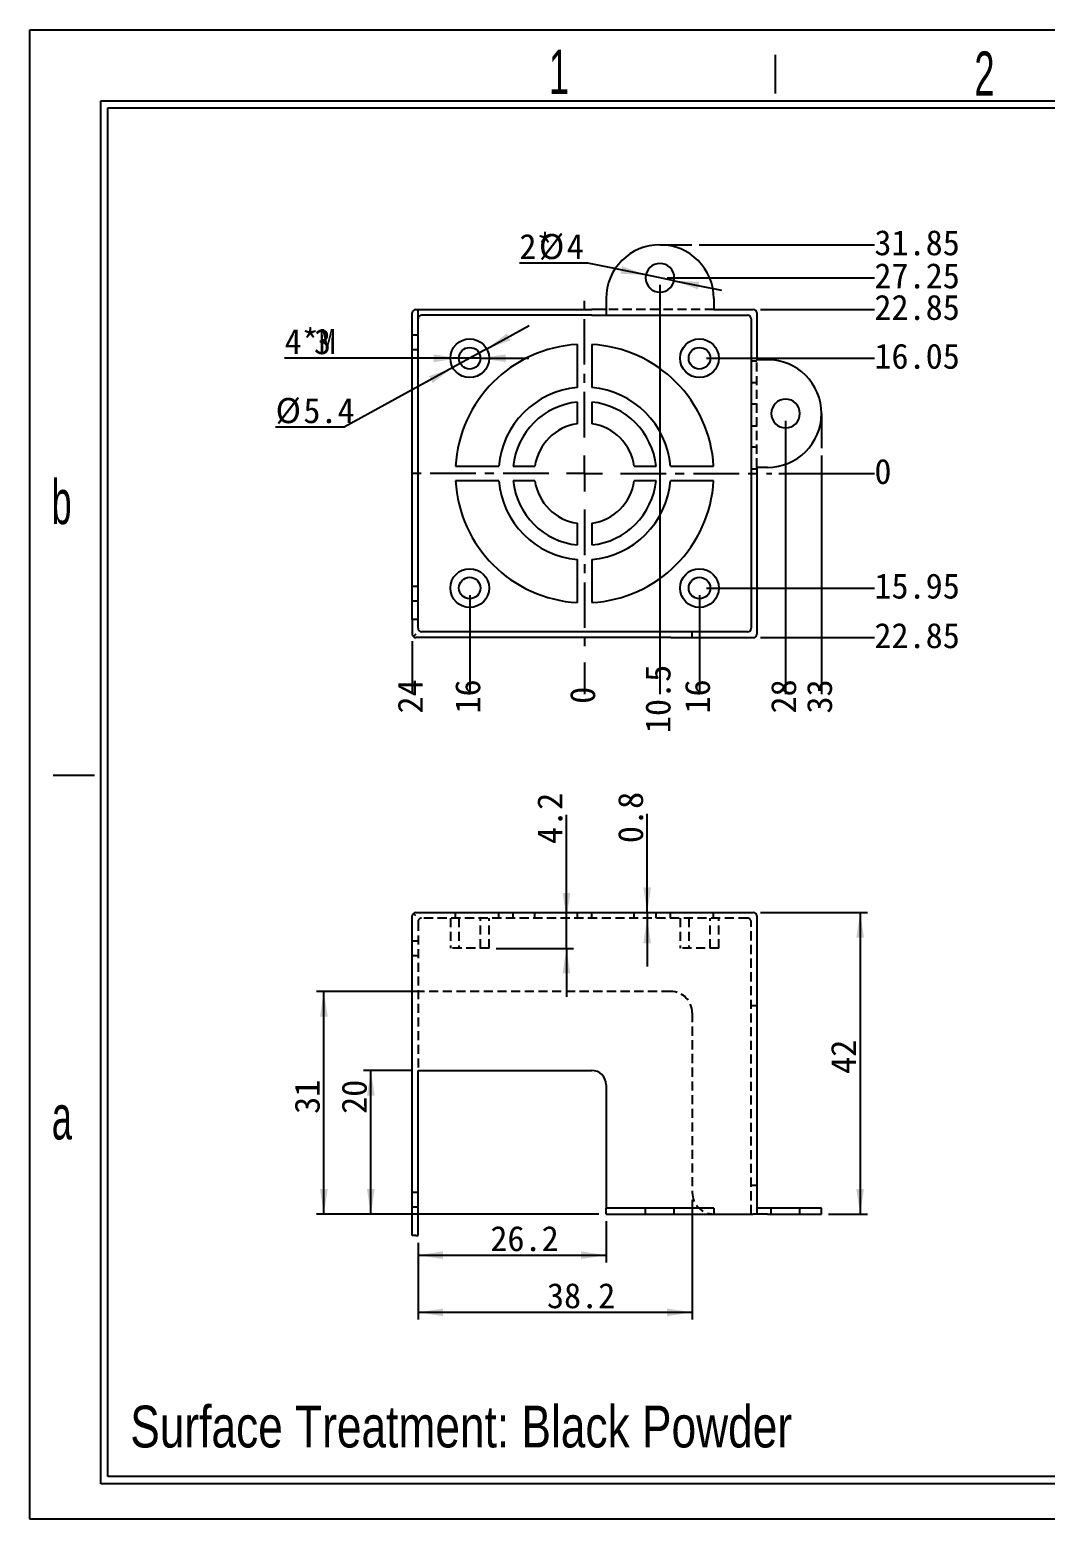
# Model space of a CAD drawing. Extents: x 2 to 295, y 1 to 209.
# Drawn here: x 1.8 to 143.3, y 1.3 to 208.7 of the extents above; entities that cross this region are included whole.
import ezdxf

# ---------------------------------------------------------------- set-up
doc = ezdxf.new("R2010")
doc.units = 0
for name, pattern in [('SLD-中心线', [34.29, 30.48, -1.27, 1.27, -1.27]), ('SLD-实线', [0]), ('SLD-点画线', [10.16, 6.35, -1.27, 1.27, -1.27]), ('SLD-虚线', [1.905, 1.27, -0.635])]:
    doc.linetypes.add(name, pattern=pattern)
doc.layers.get('0').update_dxf_attribs({"linetype": 'CONTINUOUS'})
for name, color, linetype in [('DIM', 5, 'SLD-实线'), ('SLD-0', 179, 'SLD-实线'), ('中心线', 1, 'SLD-点画线')]:
    doc.layers.add(name, color=color, linetype=linetype)
doc.styles.add('SLDTEXTSTYLE0', font='arial.ttf', dxfattribs={"width": 0.7584})
doc.styles.add('SLDTEXTSTYLE11', font='', dxfattribs={"width": 0.67})
doc.styles.add('SLDTEXTSTYLE12', font='')
doc.styles.add('SLDTEXTSTYLE3', font='GOTHIC.TTF', dxfattribs={"width": 0.61171})
doc.styles.get('SLDTEXTSTYLE11').set_extended_font_data('宋体')
doc.styles.get('SLDTEXTSTYLE12').set_extended_font_data('宋体')
doc.dimstyles.new('SLDDIMSTYLE0', dxfattribs={"dimtxt": 3.5, "dimasz": 3.5, "dimexe": 0, "dimexo": 0.0625, "dimgap": 0.875, "dimtad": 0, "dimtih": 1, "dimtoh": 1, "dimdec": 0, "dimrnd": 1e-09, "dimdsep": 46, "dimtxsty": 'SLDTEXTSTYLE11', "dimblk1": 'NONE', "dimblk2": 'NONE', "dimsah": 1, "dimcen": 0.09, "dimadec": 0, "dimazin": 0, "dimtfac": 1, "dimtdec": 0, "dimtofl": 0, "dimtmove": 0, "dimatfit": 3, "dimldrblk": 'NONE', "dimfxl": 0, "dimtolj": 1, "dimtzin": 12, "dimarcsym": 0})
doc.dimstyles.new('SLDDIMSTYLE1', dxfattribs={"dimtxt": 3.5, "dimasz": 3.5, "dimexe": 0, "dimexo": 0.0625, "dimgap": 0.875, "dimtad": 0, "dimtih": 1, "dimtoh": 1, "dimrnd": 1e-09, "dimzin": 12, "dimdsep": 46, "dimtxsty": 'SLDTEXTSTYLE11', "dimblk1": 'NONE', "dimblk2": 'NONE', "dimsah": 1, "dimcen": 0.09, "dimadec": 0, "dimazin": 0, "dimtfac": 1, "dimtofl": 0, "dimtmove": 0, "dimatfit": 3, "dimldrblk": 'NONE', "dimfxl": 0, "dimtolj": 1, "dimtzin": 12, "dimarcsym": 0})
doc.dimstyles.new('SLDDIMSTYLE2', dxfattribs={"dimtxt": 3.5, "dimasz": 3.5, "dimexe": 0, "dimexo": 0.0625, "dimgap": 0.875, "dimtad": 0, "dimtih": 1, "dimtoh": 1, "dimrnd": 1e-09, "dimzin": 12, "dimdsep": 46, "dimtxsty": 'SLDTEXTSTYLE11', "dimsah": 1, "dimcen": 0, "dimadec": 0, "dimazin": 0, "dimtfac": 1, "dimtmove": 0, "dimatfit": 3, "dimfxl": 0, "dimtolj": 1, "dimtzin": 12, "dimarcsym": 0})
doc.dimstyles.new('SLDDIMSTYLE3', dxfattribs={"dimtxt": 3.5, "dimasz": 3.5, "dimexe": 0, "dimexo": 0.0625, "dimgap": 0.875, "dimtad": 0, "dimtih": 1, "dimtoh": 1, "dimrnd": 1e-09, "dimzin": 12, "dimdsep": 46, "dimtxsty": 'SLDTEXTSTYLE11', "dimsah": 1, "dimcen": 0, "dimadec": 0, "dimazin": 0, "dimtfac": 1, "dimtmove": 0, "dimatfit": 3, "dimfxl": 0, "dimtolj": 1, "dimtzin": 12, "dimarcsym": 0})
doc.dimstyles.new('SLDDIMSTYLE4', dxfattribs={"dimtxt": 3.5, "dimasz": 3.5, "dimexe": 0, "dimexo": 0.0625, "dimgap": 0.875, "dimtad": 2, "dimrnd": 1e-09, "dimzin": 12, "dimdsep": 46, "dimtxsty": 'SLDTEXTSTYLE11', "dimsah": 1, "dimcen": 0.09, "dimadec": 0, "dimazin": 0, "dimtfac": 1, "dimtmove": 0, "dimatfit": 0, "dimfxl": 0, "dimtolj": 1, "dimtzin": 12, "dimarcsym": 0})
doc.dimstyles.new('SLDDIMSTYLE5', dxfattribs={"dimtxt": 3.5, "dimasz": 3.5, "dimexe": 0, "dimexo": 0.0625, "dimgap": 0.875, "dimtad": 2, "dimrnd": 1e-09, "dimzin": 12, "dimdsep": 46, "dimtxsty": 'SLDTEXTSTYLE11', "dimsah": 1, "dimcen": 0.09, "dimadec": 0, "dimazin": 0, "dimtfac": 1, "dimtofl": 0, "dimtmove": 0, "dimatfit": 3, "dimfxl": 0, "dimtolj": 1, "dimtzin": 12, "dimarcsym": 0})
doc.dimstyles.new('SLDDIMSTYLE6', dxfattribs={"dimtxt": 3.5, "dimasz": 3.5, "dimexe": 0, "dimexo": 0.0625, "dimgap": 0.875, "dimtad": 2, "dimrnd": 1e-09, "dimdsep": 46, "dimtxsty": 'SLDTEXTSTYLE11', "dimsah": 1, "dimcen": 0.09, "dimadec": 0, "dimazin": 0, "dimtfac": 1, "dimtmove": 0, "dimatfit": 0, "dimfxl": 0, "dimtolj": 1, "dimtzin": 12, "dimarcsym": 0})

# ---------------------------------------------------------------- blocks, each defined once
blk = doc.blocks.new('_D')
at = {"layer": 'DIM'}
blk.add_line((106.15, 146.89), (119.46, 146.89), dxfattribs=at)
at = {"layer": 'DIM', "insert": (119.46, 148.93), "char_height": 3.5, "attachment_point": 1, "style": 'SLDTEXTSTYLE12'}
blk.add_mtext('0', dxfattribs=at)
blk = doc.blocks.new('_NONE')
blk = doc.blocks.new('_D_1')
at = {"layer": 'DIM'}
blk.add_line((96.09, 130.94), (119.46, 130.94), dxfattribs=at)
at = {"layer": 'DIM', "insert": (119.46, 132.98), "char_height": 3.5, "attachment_point": 1, "style": 'SLDTEXTSTYLE12'}
blk.add_mtext('15.95', dxfattribs=at)
blk = doc.blocks.new('_D_2')
at = {"layer": 'DIM'}
blk.add_line((103.59, 124.04), (119.46, 124.04), dxfattribs=at)
at = {"layer": 'DIM', "insert": (119.46, 126.08), "char_height": 3.5, "attachment_point": 1, "style": 'SLDTEXTSTYLE12'}
blk.add_mtext('22.85', dxfattribs=at)
blk = doc.blocks.new('_D_3')
at = {"layer": 'DIM'}
blk.add_line((96.09, 162.94), (119.46, 162.94), dxfattribs=at)
at = {"layer": 'DIM', "insert": (119.46, 164.98), "char_height": 3.5, "attachment_point": 1, "style": 'SLDTEXTSTYLE12'}
blk.add_mtext('16.05', dxfattribs=at)
blk = doc.blocks.new('_D_4')
at = {"layer": 'DIM'}
blk.add_line((103.59, 169.74), (119.46, 169.74), dxfattribs=at)
at = {"layer": 'DIM', "insert": (119.46, 171.78), "char_height": 3.5, "attachment_point": 1, "style": 'SLDTEXTSTYLE12'}
blk.add_mtext('22.85', dxfattribs=at)
blk = doc.blocks.new('_D_5')
at = {"layer": 'DIM'}
blk.add_line((90.59, 174.14), (119.46, 174.14), dxfattribs=at)
at = {"layer": 'DIM', "insert": (119.46, 176.18), "char_height": 3.5, "attachment_point": 1, "style": 'SLDTEXTSTYLE12'}
blk.add_mtext('27.25', dxfattribs=at)
blk = doc.blocks.new('_D_6')
at = {"layer": 'DIM'}
blk.add_line((95.05, 178.74), (119.46, 178.74), dxfattribs=at)
at = {"layer": 'DIM', "insert": (119.46, 180.78), "char_height": 3.5, "attachment_point": 1, "style": 'SLDTEXTSTYLE12'}
blk.add_mtext('31.85', dxfattribs=at)
blk = doc.blocks.new('_D_7')
at = {"layer": 'DIM'}
blk.add_line((79.09, 120.57), (79.09, 116.19), dxfattribs=at)
at = {"layer": 'DIM', "insert": (77.06, 114.83), "char_height": 3.5, "attachment_point": 1, "rotation": 90, "style": 'SLDTEXTSTYLE12'}
blk.add_mtext('0', dxfattribs=at)
blk = doc.blocks.new('_D_8')
at = {"layer": 'DIM'}
blk.add_line((89.59, 173.14), (89.59, 116.19), dxfattribs=at)
at = {"layer": 'DIM', "insert": (87.56, 110.74), "char_height": 3.5, "attachment_point": 1, "rotation": 90, "style": 'SLDTEXTSTYLE12'}
blk.add_mtext('10.5', dxfattribs=at)
blk = doc.blocks.new('_D_9')
at = {"layer": 'DIM'}
blk.add_line((95.09, 129.94), (95.09, 116.19), dxfattribs=at)
at = {"layer": 'DIM', "insert": (93.06, 113.47), "char_height": 3.5, "attachment_point": 1, "rotation": 90, "style": 'SLDTEXTSTYLE12'}
blk.add_mtext('16', dxfattribs=at)
blk = doc.blocks.new('_D_10')
at = {"layer": 'DIM'}
blk.add_line((107.09, 154.24), (107.09, 116.19), dxfattribs=at)
at = {"layer": 'DIM', "insert": (105.06, 113.47), "char_height": 3.5, "attachment_point": 1, "rotation": 90, "style": 'SLDTEXTSTYLE12'}
blk.add_mtext('28', dxfattribs=at)
blk = doc.blocks.new('_D_11')
at = {"layer": 'DIM'}
blk.add_line((112.09, 149.42), (112.09, 116.19), dxfattribs=at)
at = {"layer": 'DIM', "insert": (110.06, 113.47), "char_height": 3.5, "attachment_point": 1, "rotation": 90, "style": 'SLDTEXTSTYLE12'}
blk.add_mtext('33', dxfattribs=at)
blk = doc.blocks.new('_D_12')
at = {"layer": 'DIM'}
blk.add_line((63.09, 129.94), (63.09, 116.19), dxfattribs=at)
at = {"layer": 'DIM', "insert": (61.06, 113.47), "char_height": 3.5, "attachment_point": 1, "rotation": 90, "style": 'SLDTEXTSTYLE12'}
blk.add_mtext('16', dxfattribs=at)
blk = doc.blocks.new('_D_13')
at = {"layer": 'DIM'}
blk.add_line((55.09, 123.54), (55.09, 116.19), dxfattribs=at)
at = {"layer": 'DIM', "insert": (53.06, 113.47), "char_height": 3.5, "attachment_point": 1, "rotation": 90, "style": 'SLDTEXTSTYLE12'}
blk.add_mtext('24', dxfattribs=at)
blk = doc.blocks.new('_D_14')
at = {"layer": 'DIM'}
for p, q in [((44.34, 162.94), (37.31, 162.94)), ((61.59, 162.94), (44.34, 162.94)), ((64.59, 162.94), (61.59, 162.94)), ((64.59, 162.94), (71.33, 162.94))]:
    blk.add_line(p, q, dxfattribs=at)
for points in [[(61.59, 162.94), (58.09, 163.48), (58.09, 162.4)], [(64.59, 162.94), (68.09, 162.4), (68.09, 163.48)]]:
    blk.add_solid(points, dxfattribs=at)
at = {"layer": 'DIM', "char_height": 3.5, "attachment_point": 1, "style": 'SLDTEXTSTYLE12'}
for s, insert in [('4*M', (37.31, 167.01)), ('3', (41.39, 167.01))]:
    blk.add_mtext(s, dxfattribs=dict(at, insert=insert))
blk = doc.blocks.new('_D_15')
at = {"layer": 'DIM'}
for p, q in [((65.46, 164.24), (71.36, 167.48)), ((65.46, 164.24), (60.73, 161.64)), ((60.73, 161.64), (45.6, 153.34)), ((45.6, 153.34), (36.05, 153.34))]:
    blk.add_line(p, q, dxfattribs=at)
for points in [[(65.46, 164.24), (68.79, 165.45), (68.27, 166.4)], [(60.73, 161.64), (57.4, 160.43), (57.92, 159.49)]]:
    blk.add_solid(points, dxfattribs=at)
at = {"layer": 'DIM', "char_height": 3.5, "attachment_point": 1, "style": 'SLDTEXTSTYLE12'}
for s, insert in [('%%c', (36.05, 157.41)), ('5.4', (39.92, 157.41))]:
    blk.add_mtext(s, dxfattribs=dict(at, insert=insert))
blk = doc.blocks.new('_D_16')
at = {"layer": 'DIM'}
for p, q in [((79.55, 176.18), (70.01, 176.18)), ((87.63, 174.54), (79.55, 176.18)), ((91.55, 173.74), (87.63, 174.54)), ((91.55, 173.74), (98.15, 172.4))]:
    blk.add_line(p, q, dxfattribs=at)
blk.add_arc((89.59, 174.14), 2, 321.9561, 333.4349, dxfattribs=at)
for points in [[(87.63, 174.54), (84.31, 175.76), (84.1, 174.71)], [(91.55, 173.74), (94.88, 172.52), (95.09, 173.58)]]:
    blk.add_solid(points, dxfattribs=at)
at = {"layer": 'DIM', "char_height": 3.5, "attachment_point": 1, "style": 'SLDTEXTSTYLE12'}
for s, insert in [('2*', (70.01, 180.25)), ('%%c', (72.73, 180.25)), ('4', (76.6, 180.25))]:
    blk.add_mtext(s, dxfattribs=dict(at, insert=insert))
blk = doc.blocks.new('SW_CENTERMARKSYMBOL_0')
at = {"layer": '中心线', "color": 0}
for p, q in [((0, 5), (0, 24.43)), ((0, 0), (0, 2.5)), ((-5, 0), (-25.01, 0)), ((0, 0), (-2.5, 0)), ((0, 0), (0, -2.5)), ((0, 0), (2.5, 0)), ((5, 0), (26.06, 0)), ((0, -5), (0, -25.32))]:
    blk.add_line(p, q, dxfattribs=at)
blk = doc.blocks.new('_D_23')
at = {"layer": 'DIM'}
for p, q in [((76.57, 84.98), (76.57, 99.38)), ((76.57, 80.78), (76.57, 84.98)), ((66.79, 80.78), (77.57, 80.78)), ((76.57, 80.78), (76.57, 74.05))]:
    blk.add_line(p, q, dxfattribs=at)
for points in [[(76.57, 84.98), (77.11, 88.48), (76.03, 88.48)], [(76.57, 80.78), (76.03, 77.28), (77.11, 77.28)]]:
    blk.add_solid(points, dxfattribs=at)
at = {"layer": 'DIM', "insert": (72.5, 95.3), "char_height": 3.5, "attachment_point": 1, "rotation": 90, "style": 'SLDTEXTSTYLE12'}
blk.add_mtext('4.2', dxfattribs=at)
blk = doc.blocks.new('_D_24')
at = {"layer": 'DIM'}
for p, q in [((82.09, 42.78), (82.09, 37.05)), ((55.89, 39.78), (55.89, 37.05)), ((55.89, 38.05), (82.09, 38.05))]:
    blk.add_line(p, q, dxfattribs=at)
for points in [[(55.89, 38.05), (59.39, 37.51), (59.39, 38.59)], [(82.09, 38.05), (78.59, 38.59), (78.59, 37.51)]]:
    blk.add_solid(points, dxfattribs=at)
at = {"layer": 'DIM', "insert": (65.97, 42.12), "char_height": 3.5, "attachment_point": 1, "style": 'SLDTEXTSTYLE12'}
blk.add_mtext('26.2', dxfattribs=at)
blk = doc.blocks.new('_D_25')
at = {"layer": 'DIM'}
for p, q in [((94.09, 45.78), (94.09, 29.1)), ((55.89, 39.78), (55.89, 29.1)), ((55.89, 30.1), (94.09, 30.1))]:
    blk.add_line(p, q, dxfattribs=at)
for points in [[(55.89, 30.1), (59.39, 29.56), (59.39, 30.63)], [(94.09, 30.1), (90.59, 30.63), (90.59, 29.56)]]:
    blk.add_solid(points, dxfattribs=at)
at = {"layer": 'DIM', "insert": (73.85, 34.17), "char_height": 3.5, "attachment_point": 1, "style": 'SLDTEXTSTYLE12'}
blk.add_mtext('38.2', dxfattribs=at)
blk = doc.blocks.new('_D_26')
at = {"layer": 'DIM'}
for p, q in [((54.89, 63.78), (48.32, 63.78)), ((49.32, 43.78), (49.32, 63.78)), ((81.09, 43.78), (48.32, 43.78))]:
    blk.add_line(p, q, dxfattribs=at)
for points in [[(49.32, 63.78), (48.78, 60.28), (49.86, 60.28)], [(49.32, 43.78), (49.86, 47.28), (48.78, 47.28)]]:
    blk.add_solid(points, dxfattribs=at)
at = {"layer": 'DIM', "insert": (45.25, 57.73), "char_height": 3.5, "attachment_point": 1, "rotation": 90, "style": 'SLDTEXTSTYLE12'}
blk.add_mtext('20', dxfattribs=at)
blk = doc.blocks.new('_D_27')
at = {"layer": 'DIM'}
for p, q in [((54.89, 74.78), (41.77, 74.78)), ((42.77, 43.78), (42.77, 74.78)), ((81.09, 43.78), (41.77, 43.78))]:
    blk.add_line(p, q, dxfattribs=at)
for points in [[(42.77, 74.78), (42.24, 71.28), (43.31, 71.28)], [(42.77, 43.78), (43.31, 47.28), (42.24, 47.28)]]:
    blk.add_solid(points, dxfattribs=at)
at = {"layer": 'DIM', "insert": (38.7, 57.73), "char_height": 3.5, "attachment_point": 1, "rotation": 90, "style": 'SLDTEXTSTYLE12'}
blk.add_mtext('31', dxfattribs=at)
blk = doc.blocks.new('_D_28')
at = {"layer": 'DIM'}
for p, q in [((103.59, 85.78), (118.48, 85.78)), ((117.48, 85.78), (117.48, 43.78)), ((113.09, 43.78), (118.48, 43.78))]:
    blk.add_line(p, q, dxfattribs=at)
for points in [[(117.48, 85.78), (116.94, 82.28), (118.01, 82.28)], [(117.48, 43.78), (118.01, 47.28), (116.94, 47.28)]]:
    blk.add_solid(points, dxfattribs=at)
at = {"layer": 'DIM', "insert": (113.4, 63.3), "char_height": 3.5, "attachment_point": 1, "rotation": 90, "style": 'SLDTEXTSTYLE12'}
blk.add_mtext('42', dxfattribs=at)
blk = doc.blocks.new('_D_29')
at = {"layer": 'DIM'}
for p, q in [((87.81, 85.78), (87.81, 99.51)), ((87.81, 85.78), (87.81, 84.98)), ((87.81, 84.98), (87.81, 78.25))]:
    blk.add_line(p, q, dxfattribs=at)
for points in [[(87.81, 85.78), (88.35, 89.28), (87.27, 89.28)], [(87.81, 84.98), (87.27, 81.48), (88.35, 81.48)]]:
    blk.add_solid(points, dxfattribs=at)
at = {"layer": 'DIM', "insert": (83.74, 95.43), "char_height": 3.5, "attachment_point": 1, "rotation": 90, "style": 'SLDTEXTSTYLE12'}
blk.add_mtext('0.8', dxfattribs=at)

msp = doc.modelspace()

# ---------------------------------------------------------------- linework, layer by layer
at = {"color": 7, "linetype": 'SLD-中心线'}
for p, q in [((89.594, 178.742), (94.05, 178.742)), ((112.094, 155.242), (112.094, 150.415))]:
    msp.add_line(p, q, dxfattribs=at)
at = {"color": 7, "linetype": 'SLD-实线'}
for p, q in [((82.094, 171.242), (82.094, 168.942)), ((97.094, 171.242), (97.094, 169.742)), ((55.094, 126.542), (55.094, 169.242)), ((55.594, 169.742), (55.894, 169.742)), ((55.894, 126.542), (55.894, 169.742)), ((55.894, 169.742), (80.094, 169.742)), ((80.094, 168.942), (56.394, 168.942)), ((82.094, 169.742), (80.094, 169.742)), ((80.094, 168.942), (82.094, 168.942)), ((82.094, 168.942), (101.794, 168.942)), ((97.094, 169.742), (102.594, 169.742)), ((102.294, 168.442), (102.294, 125.342)), ((103.094, 169.242), (103.094, 162.742)), ((78.094, 158.85), (78.094, 164.864)), ((80.094, 164.864), (80.094, 158.85)), ((104.594, 162.742), (103.094, 162.742)), ((78.094, 153.82), (78.094, 156.842)), ((80.094, 156.842), (80.094, 153.82)), ((61.122, 147.892), (67.136, 147.892)), ((69.145, 147.892), (72.166, 147.892)), ((86.023, 147.892), (89.044, 147.892)), ((91.053, 147.892), (97.067, 147.892)), ((104.594, 147.742), (103.094, 147.742)), ((103.094, 147.742), (103.094, 124.542)), ((67.136, 145.892), (61.122, 145.892)), ((72.166, 145.892), (69.145, 145.892)), ((89.044, 145.892), (86.023, 145.892)), ((97.067, 145.892), (91.053, 145.892)), ((78.094, 136.942), (78.094, 139.964)), ((80.094, 139.964), (80.094, 136.942)), ((78.094, 128.92), (78.094, 134.934)), ((80.094, 134.934), (80.094, 128.92)), ((55.894, 126.542), (55.094, 126.542)), ((55.094, 126.542), (55.094, 124.542)), ((55.894, 125.342), (55.894, 126.542)), ((91.094, 124.842), (56.394, 124.842)), ((94.094, 124.842), (91.094, 124.842)), ((94.094, 124.042), (94.094, 124.842)), ((97.094, 124.842), (94.094, 124.842)), ((101.794, 124.842), (97.094, 124.842)), ((91.094, 124.042), (55.594, 124.042)), ((91.094, 124.042), (94.094, 124.042)), ((94.094, 124.042), (97.094, 124.042)), ((97.094, 124.042), (102.594, 124.042)), ((55.094, 40.785), (55.094, 85.285)), ((55.594, 85.785), (102.594, 85.785)), ((103.094, 85.285), (103.094, 43.785)), ((55.894, 63.785), (80.094, 63.785)), ((55.894, 40.785), (55.894, 63.785)), ((82.094, 61.785), (82.094, 44.585)), ((82.094, 43.785), (82.094, 44.585)), ((97.094, 44.585), (82.094, 44.585)), ((82.094, 43.785), (97.094, 43.785)), ((97.094, 44.585), (97.094, 43.785)), ((97.094, 43.785), (102.594, 43.785)), ((103.094, 43.785), (102.594, 43.785)), ((104.594, 44.585), (103.094, 44.585)), ((104.594, 43.785), (103.094, 43.785)), ((112.094, 44.585), (104.594, 44.585)), ((104.594, 43.785), (112.094, 43.785)), ((112.094, 43.785), (112.094, 44.585)), ((55.594, 40.785), (55.094, 40.785)), ((55.594, 40.785), (55.894, 40.785))]:
    msp.add_line(p, q, dxfattribs=at)
at = {"color": 7, "linetype": 'SLD-虚线'}
for p, q in [((97.094, 169.742), (82.094, 169.742)), ((55.894, 166.142), (55.094, 166.142)), ((55.094, 164.142), (55.894, 164.142)), ((103.094, 162.542), (102.294, 162.542)), ((103.094, 147.742), (103.094, 162.742)), ((102.294, 159.542), (103.094, 159.542)), ((103.094, 156.542), (102.294, 156.542)), ((102.294, 153.542), (103.094, 153.542)), ((103.094, 150.542), (102.294, 150.542)), ((102.294, 147.542), (103.094, 147.542)), ((55.894, 131.142), (55.094, 131.142)), ((55.094, 129.142), (55.894, 129.142)), ((61.122, 84.985), (61.122, 85.785)), ((67.136, 84.985), (67.136, 85.785)), ((69.145, 84.985), (69.145, 85.785)), ((72.166, 84.985), (72.166, 85.785)), ((78.094, 84.985), (78.094, 85.785)), ((80.094, 84.985), (80.094, 85.785)), ((86.023, 84.985), (86.023, 85.785)), ((89.044, 84.985), (89.044, 85.785)), ((91.053, 84.985), (91.053, 85.785)), ((97.067, 84.985), (97.067, 85.785)), ((55.894, 84.485), (55.894, 63.785)), ((101.794, 84.985), (56.394, 84.985)), ((60.394, 84.985), (60.394, 80.785)), ((61.594, 84.985), (61.594, 80.785)), ((64.594, 80.785), (64.594, 84.985)), ((65.794, 80.785), (65.794, 84.985)), ((92.394, 84.985), (92.394, 80.785)), ((93.594, 84.985), (93.594, 80.785)), ((96.594, 80.785), (96.594, 84.985)), ((97.794, 80.785), (97.794, 84.985)), ((102.294, 43.785), (102.294, 84.485)), ((55.894, 81.785), (55.094, 81.785)), ((55.094, 79.785), (55.894, 79.785)), ((65.794, 80.785), (60.394, 80.785)), ((97.794, 80.785), (92.394, 80.785)), ((55.894, 74.785), (55.094, 74.785)), ((56.394, 74.785), (55.894, 74.785)), ((91.094, 74.785), (56.394, 74.785)), ((103.094, 72.785), (102.294, 72.785)), ((94.094, 71.785), (94.094, 46.785)), ((102.294, 47.785), (103.094, 47.785)), ((55.894, 46.785), (55.094, 46.785)), ((55.094, 44.785), (55.894, 44.785)), ((87.594, 43.785), (87.594, 44.585)), ((91.594, 43.785), (91.594, 44.585)), ((105.094, 43.785), (105.094, 44.585)), ((109.094, 43.785), (109.094, 44.585))]:
    msp.add_line(p, q, dxfattribs=at)
at = {"color": 7, "linetype": 'SLD-虚线', "flags": 128}
for points in [[(55.594, 124.542), (55.497, 124.445), (55.403, 124.351), (55.317, 124.264), (55.241, 124.189)], [(55.594, 85.285), (55.497, 85.382), (55.403, 85.476), (55.317, 85.562), (55.241, 85.638)]]:
    msp.add_lwpolyline(points, dxfattribs=at)
at = {"color": 7, "linetype": 'SLD-实线'}
for centre, radius in [((63.094, 162.942), 2.7), ((63.094, 162.942), 1.5), ((95.094, 162.942), 2.7), ((95.094, 162.942), 1.5), ((63.094, 130.942), 2.7), ((95.094, 130.942), 2.7), ((63.094, 130.942), 1.5), ((95.094, 130.942), 1.5)]:
    msp.add_circle(centre, radius, dxfattribs=at)
for centre, radius, start, end in [((89.594, 171.242), 7.5, 0, 180), ((89.594, 174.142), 2, 0, 180), ((89.594, 174.142), 2, 180, 0), ((55.594, 169.242), 0.5, 90, 180), ((56.394, 168.442), 0.5, 90, 180), ((101.794, 168.442), 0.5, 0, 90), ((102.594, 169.242), 0.5, 0, 90), ((79.094, 146.892), 18, 93.18474, 176.81526), ((79.094, 146.892), 18, 3.18474, 86.81526), ((104.594, 155.242), 7.5, 270, 90), ((79.094, 146.892), 12, 94.78019, 175.21981), ((79.094, 146.892), 12, 4.78019, 85.21981), ((79.094, 146.892), 10, 95.73917, 174.26083), ((79.094, 146.892), 10, 5.73917, 84.26083), ((107.094, 155.242), 2, 0, 180), ((79.094, 146.892), 7, 98.21321, 171.78679), ((79.094, 146.892), 7, 8.21321, 81.78679), ((107.094, 155.242), 2, 180, 0), ((79.094, 146.892), 18, 183.18474, 266.81526), ((79.094, 146.892), 12, 184.78019, 265.21981), ((79.094, 146.892), 10, 185.73917, 264.26083), ((79.094, 146.892), 7, 188.21321, 261.78679), ((79.094, 146.892), 7, 278.21321, 351.78679), ((79.094, 146.892), 18, 273.18474, 356.81526), ((79.094, 146.892), 12, 274.78019, 355.21981), ((79.094, 146.892), 10, 275.73917, 354.26083), ((55.594, 124.542), 0.5, 180, 270), ((56.394, 125.342), 0.5, 180, 270), ((101.794, 125.342), 0.5, 270, 0), ((102.594, 124.542), 0.5, 270, 0), ((55.594, 85.285), 0.5, 90, 180), ((102.594, 85.285), 0.5, 0, 90), ((80.094, 61.785), 2, 0, 90)]:
    msp.add_arc(centre, radius, start, end, dxfattribs=at)
at = {"color": 7, "linetype": 'SLD-虚线'}
for centre, radius, start, end in [((56.394, 84.485), 0.5, 90, 180), ((101.794, 84.485), 0.5, 0, 90), ((91.094, 71.785), 3, 0, 90), ((97.094, 46.785), 3, 180, 270)]:
    msp.add_arc(centre, radius, start, end, dxfattribs=at)
at = {"layer": 'SLD-0'}
for p, q in [((1.812, 208.674), (295.107, 208.674)), ((1.812, 1.294), (1.812, 208.674)), ((12.675, 7.219), (12.675, 197.811)), ((12.675, 197.811), (289.181, 197.811)), ((289.181, 7.219), (12.675, 7.219)), ((295.107, 1.294), (1.812, 1.294))]:
    msp.add_line(p, q, dxfattribs=at)
at = {"layer": 'SLD-0', "color": 6, "linetype": 'SLD-实线'}
for p, q in [((105.701, 199.786), (105.701, 205.169)), ((11.687, 6.231), (11.687, 198.799)), ((11.687, 198.799), (290.169, 198.799)), ((10.805, 104.853), (5.068, 104.853)), ((290.169, 6.231), (11.687, 6.231))]:
    msp.add_line(p, q, dxfattribs=at)

# ---------------------------------------------------------------- block references
at = {"layer": '中心线'}
msp.add_blockref('SW_CENTERMARKSYMBOL_0', (79.094, 146.892), dxfattribs=at)

# ---------------------------------------------------------------- texts
at = {"layer": 'SLD-0', "char_height": 6.172, "attachment_point": 1, "style": 'SLDTEXTSTYLE3'}
for s, insert in [('1', (74.111, 205.899)), ('2', (133.388, 205.655)), ('b', (4.835, 146.019)), ('a', (4.88, 60.351))]:
    msp.add_mtext(s, dxfattribs=dict(at, insert=insert))
at = {"layer": 'SLD-0', "color": 5, "insert": (15.809, 17.106), "char_height": 5.82083, "attachment_point": 1, "style": 'SLDTEXTSTYLE0'}
msp.add_mtext('Surface Treatment: Black Powder', dxfattribs=at)

# ---------------------------------------------------------------- dimensions: what is measured, and where the dimension line sits
at = {"layer": 'DIM'}
dim = msp.add_diameter_dim_2p(p1=(87.634, 174.54), p2=(91.554, 173.744), text='2*<>', dimstyle='SLDDIMSTYLE3', dxfattribs=at)
dim.commit()
dim.dimension.update_dxf_attribs({"geometry": '_D_16', "text_midpoint": (73.988, 178.718), "dimtype": 163})
for feature_location, offset, dtype, origin, dimstyle, picture, middle in [((94.05, 178.742), (25.414, 0), 0, (105.153, 146.892), 'SLDDIMSTYLE1', '_D_6', (122.867, 178.742)), ((89.594, 174.142), (29.87, 0), 0, (105.153, 146.892), 'SLDDIMSTYLE1', '_D_5', (122.867, 174.142)), ((89.594, 174.142), (0, -57.954), 1, (79.094, 121.574), 'SLDDIMSTYLE1', '_D_8', (89.594, 113.466)), ((102.594, 169.742), (16.87, 0), 0, (105.153, 146.892), 'SLDDIMSTYLE1', '_D_4', (122.867, 169.742)), ((95.094, 162.942), (24.37, 0), 0, (105.153, 146.892), 'SLDDIMSTYLE1', '_D_3', (122.867, 162.942)), ((107.094, 155.242), (0, -39.054), 1, (79.094, 121.574), 'SLDDIMSTYLE1', '_D_10', (107.094, 114.827)), ((112.094, 150.415), (0, -34.227), 1, (79.094, 121.574), 'SLDDIMSTYLE1', '_D_11', (112.094, 114.827)), ((105.152983807, 146.892150929), (14.31136409, 0), 0, (105.152983807, 146.892150929), 'SLDDIMSTYLE0', '_D', (120.144903428, 146.892150929)), ((95.094, 130.942), (24.37, 0), 0, (105.153, 146.892), 'SLDDIMSTYLE1', '_D_1', (122.867, 130.942)), ((102.594, 124.042), (16.87, 0), 0, (105.153, 146.892), 'SLDDIMSTYLE1', '_D_2', (122.867, 124.042)), ((63.094, 130.942), (0, -14.754), 1, (79.094, 121.574), 'SLDDIMSTYLE1', '_D_12', (63.094, 114.827)), ((95.094, 130.942), (0, -14.754), 1, (79.094, 121.574), 'SLDDIMSTYLE1', '_D_9', (95.094, 114.827)), ((55.094, 124.542), (0, -8.354), 1, (79.094, 121.574), 'SLDDIMSTYLE1', '_D_13', (55.094, 114.827)), ((79.094382719, 121.574038544), (0, -5.385590908), 1, (79.094382719, 121.574038544), 'SLDDIMSTYLE0', '_D_7', (79.094382719, 115.507892105))]:
    dim = msp.add_ordinate_dim(feature_location=feature_location, offset=offset, dtype=dtype, origin=origin, dimstyle=dimstyle, dxfattribs=at)
    dim.commit()
    dim.dimension.update_dxf_attribs({"geometry": picture, "text_midpoint": middle})
dim = msp.add_diameter_dim_2p(p1=(60.727, 161.643), p2=(65.461, 164.241), dimstyle='SLDDIMSTYLE3', dxfattribs=at)
dim.commit()
dim.dimension.update_dxf_attribs({"geometry": '_D_15', "text_midpoint": (40.031, 155.875), "dimtype": 163})
dim = msp.add_diameter_dim_2p(p1=(61.594, 162.942), p2=(64.594, 162.942), text='4*M<>', dimstyle='SLDDIMSTYLE2', override={"dimpost": '<>'}, dxfattribs=at)
dim.commit()
dim.dimension.update_dxf_attribs({"geometry": '_D_14', "text_midpoint": (40.031, 164.979), "dimtype": 163})
for base, p1, p2, dimstyle, picture, middle in [((76.569, 84.985), (65.794, 80.785), (56.394, 84.985), 'SLDDIMSTYLE4', '_D_23', (76.569, 97.341)), ((87.81, 84.985), (102.594, 85.785), (101.794, 84.985), 'SLDDIMSTYLE6', '_D_29', (87.81, 97.472)), ((117.476, 43.785), (102.594, 85.785), (112.094, 43.785), 'SLDDIMSTYLE5', '_D_28', (117.476, 64.658)), ((42.774, 74.785), (82.094, 43.785), (55.894, 74.785), 'SLDDIMSTYLE5', '_D_27', (42.774, 59.088)), ((49.322, 63.785), (82.094, 43.785), (55.894, 63.785), 'SLDDIMSTYLE5', '_D_26', (49.322, 59.088))]:
    dim = msp.add_linear_dim(base=base, p1=p1, p2=p2, angle=90, dimstyle=dimstyle, dxfattribs=at)
    dim.commit()
    dim.dimension.update_dxf_attribs({"geometry": picture, "text_midpoint": middle, "dimtype": 160})
for base, p2, picture, middle in [((94.094, 30.097), (94.094, 46.785), '_D_25', (76.569, 30.097)), ((82.094, 38.05), (82.094, 43.785), '_D_24', (68.688, 38.05))]:
    dim = msp.add_linear_dim(base=base, p1=(55.894, 40.785), p2=p2, dimstyle='SLDDIMSTYLE5', dxfattribs=at)
    dim.commit()
    dim.dimension.update_dxf_attribs({"geometry": picture, "text_midpoint": middle, "dimtype": 160})

doc.saveas('drawing.dxf')
